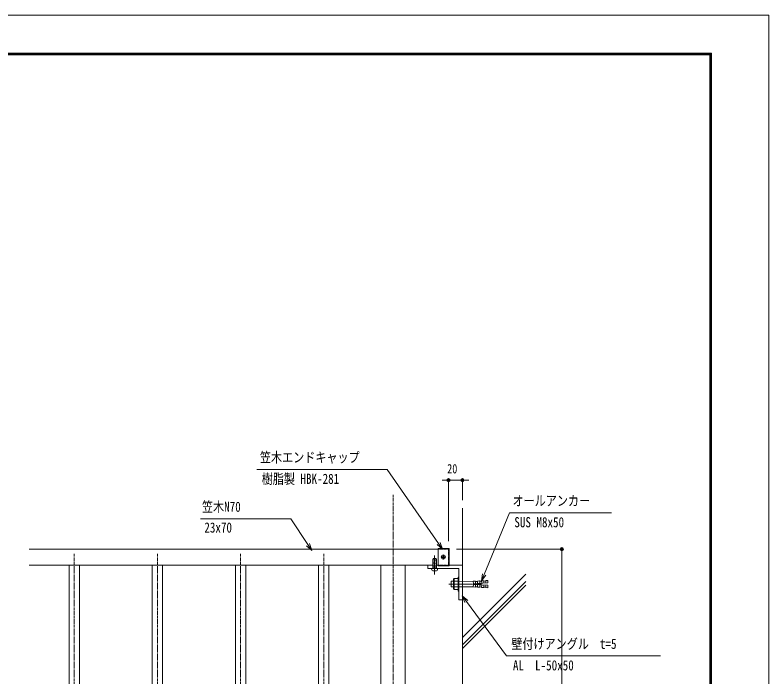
# Model space of a CAD drawing. Units: millimetres, scale not verified. Extents: x -1682 to 1682, y -1188 to 1188.
# Drawn here: x 594 to 1682, y 233 to 1188 of the extents above; entities that cross this region are included whole.
import ezdxf
from ezdxf.enums import TextEntityAlignment as Align

# ---------------------------------------------------------------- set-up
doc = ezdxf.new("R2010")
doc.units = ezdxf.units.MM
doc.header["$LTSCALE"] = 3
for name, pattern in [('USER1', [2, 1.25, -0.25, 0.25, -0.25]), ('USER3', [0.375, 0.25, -0.125]), ('USER6', [0.25, 0.125, -0.125]), ('USER7', [2.3, 2, -0.1, 0.1, -0.1])]:
    doc.linetypes.add(name, pattern=pattern)
for name, color, linetype, lineweight in [('0-0_0', 7, 'Continuous', 18), ('0-1_DEFPOINTS', 5, 'Continuous', 18), ('0-6_WAKU', 7, 'Continuous', 18), ('0-A_6_U+FF8A_U+FF6F_U+FF81_U+FF9D_U+FF78_U+FF9E', 4, 'Continuous', 18), ('0-B_51破線_U+FF71_U+FF99_U+FF90', 3, 'USER3', 18), ('0-C_2躯体線', 4, 'Continuous', 18), ('0-E_3中心線', 2, 'USER1', 18), ('1-0_1手摺寸法', 3, 'Continuous', 18), ('1-1_42_U+FF71_U+FF99_U+FF90部品', 6, 'Continuous', 18), ('1-8_WHITE', 7, 'Continuous', 18)]:
    doc.layers.add(name, color=color, linetype=linetype, lineweight=lineweight)
doc.styles.add('ＭＳ ゴシック', font='')
doc.styles.get('ＭＳ ゴシック').set_extended_font_data('MS Gothic')

msp = doc.modelspace()

# ---------------------------------------------------------------- linework, layer by layer
at = {"layer": '0-0_0', "lineweight": 9}
for p, q in [((1217.252, 516.64), (1214.952, 516.64)), ((1241.852, 516.64), (1244.152, 516.64)), ((1210.989, 417.132), (1205.281, 425.342)), ((1022.229, 415.216), (1016.696, 423.546)), ((1383.105, 414.832), (1383.105, 412.532)), ((1267.363, 371.353), (1271.162, 380.603)), ((1239.494, 349.589), (1245.414, 341.53))]:
    msp.add_line(p, q, dxfattribs=at)
at = {"layer": '0-0_0'}
for p, q in [((1204.552, 417.132), (614.284, 417.132)), ((1220.552, 418.132), (1204.552, 418.132)), ((1204.552, 418.132), (1204.552, 393.132)), ((1220.552, 418.132), (1220.552, 393.132)), ((1204.552, 394.132), (614.284, 394.132)), ((1122.052, 394.132), (1122.052, 99.605)), ((1157.052, 99.605), (1157.052, 394.132)), ((1220.552, 393.132), (1204.552, 393.132))]:
    msp.add_line(p, q, dxfattribs=at)
at = {"layer": '0-0_0', "linetype": 'USER6'}
for p, q in [((1219.552, 417.132), (1204.552, 417.132)), ((1219.552, 417.132), (1219.552, 394.132)), ((1219.552, 394.132), (1204.552, 394.132))]:
    msp.add_line(p, q, dxfattribs=at)
at = {"layer": '0-0_0'}
for points in [[(1205.281, 425.342), (1130.998, 532.191), (943.099, 532.191)], [(1271.162, 380.603), (1307.685, 469.518), (1454.856, 469.518)], [(1016.696, 423.546), (991.921, 460.839), (861.743, 460.839)], [(1245.414, 341.53), (1303.149, 262.934), (1525.393, 262.934)]]:
    msp.add_lwpolyline(points, dxfattribs=at)
at = {"layer": '0-0_0', "lineweight": 9}
for points in [[(1014.464, 422.063), (1022.229, 415.216), (1018.928, 425.029)], [(1203.081, 423.813), (1210.989, 417.132), (1207.481, 426.872)], [(1273.641, 379.585), (1267.363, 371.353), (1268.684, 381.621)], [(1243.255, 339.944), (1239.494, 349.589), (1247.574, 343.116)]]:
    msp.add_lwpolyline(points, dxfattribs=at)
for centre, radius in [((1219.552, 516.64), 2.3), ((1219.552, 516.64), 1.15), ((1239.552, 516.64), 2.3), ((1239.552, 516.64), 1.15), ((1383.105, 417.132), 2.3), ((1383.105, 417.132), 1.15)]:
    msp.add_circle(centre, radius, dxfattribs=at)
at = {"layer": '0-1_DEFPOINTS'}
for p, q in [((1681.99, 1188.024), (-1682.01, 1188.024)), ((1681.99, -1187.976), (1681.99, 1188.024))]:
    msp.add_line(p, q, dxfattribs=at)
at = {"layer": '0-6_WAKU'}
for p, q in [((1599.19, 1133.224), (-1603.21, 1133.224)), ((1598.59, 1132.624), (-1602.61, 1132.624)), ((1597.99, 1132.024), (-1602.01, 1132.024)), ((1597.99, -1127.976), (1597.99, 1132.024)), ((1598.59, -1128.576), (1598.59, 1132.624)), ((1599.19, -1129.176), (1599.19, 1133.224)), ((1597.39, 1131.424), (-1601.41, 1131.424)), ((1596.79, 1130.824), (-1600.81, 1130.824)), ((1596.79, -1126.776), (1596.79, 1130.824)), ((1597.39, -1127.376), (1597.39, 1131.424))]:
    msp.add_line(p, q, dxfattribs=at)
at = {"layer": '0-A_6_U+FF8A_U+FF6F_U+FF81_U+FF9D_U+FF78_U+FF9E'}
for p, q in [((1202.409, 402.6), (1196.695, 401.93)), ((1202.409, 402.6), (1196.695, 401.93)), ((1197.052, 401.989), (1197.643, 403.417)), ((1201.46, 403.417), (1197.643, 403.417)), ((1202.052, 401.989), (1201.46, 403.417)), ((1215.352, 405.632), (1208.752, 405.632)), ((1211.177, 406.007), (1209.648, 406.007)), ((1209.648, 405.257), (1209.648, 406.007)), ((1211.177, 405.257), (1209.648, 405.257)), ((1211.677, 408.036), (1211.677, 406.507)), ((1211.677, 408.036), (1212.427, 408.036)), ((1211.677, 403.227), (1211.677, 404.757)), ((1211.677, 403.227), (1212.427, 403.227)), ((1212.052, 402.332), (1212.052, 408.932)), ((1212.427, 408.036), (1212.427, 406.507)), ((1212.427, 403.227), (1212.427, 404.757)), ((1212.927, 406.007), (1214.456, 406.007)), ((1212.927, 405.257), (1214.456, 405.257)), ((1214.456, 405.257), (1214.456, 406.007)), ((1202.409, 400.586), (1196.695, 399.916)), ((1202.409, 400.586), (1196.695, 399.916)), ((1202.409, 398.573), (1196.695, 397.902)), ((1202.409, 398.573), (1196.695, 397.902)), ((1202.409, 396.559), (1196.695, 395.889)), ((1202.409, 396.559), (1196.695, 395.889)), ((1202.409, 394.545), (1196.695, 393.875)), ((1202.409, 394.545), (1196.695, 393.875)), ((1202.409, 392.532), (1196.695, 391.861)), ((1202.409, 392.532), (1196.695, 391.861)), ((1197.052, 389.132), (1197.052, 401.989)), ((1202.052, 389.132), (1202.052, 401.989)), ((1195.266, 388.417), (1195.266, 388.846)), ((1203.552, 389.132), (1195.552, 389.132)), ((1202.409, 390.65), (1196.695, 389.979)), ((1202.409, 390.65), (1196.695, 389.979)), ((1200.98, 385.56), (1198.123, 385.56)), ((1203.837, 388.417), (1203.837, 388.846))]:
    msp.add_line(p, q, dxfattribs=at)
msp.add_circle((1212.052, 405.632), 3, dxfattribs=at)
for centre, radius, start, end in [((1211.177, 406.507), 0.5, 270, 0), ((1211.177, 404.757), 0.5, 0, 90), ((1212.927, 406.507), 0.5, 180, 270), ((1212.927, 404.757), 0.5, 90, 180), ((1195.552, 388.846), 0.286, 90, 180), ((1198.123, 388.417), 2.857, 180, 270), ((1200.98, 388.417), 2.857, 270, 0), ((1203.552, 388.846), 0.286, 0, 90)]:
    msp.add_arc(centre, radius, start, end, dxfattribs=at)
at = {"layer": '0-B_51破線_U+FF71_U+FF99_U+FF90'}
msp.add_line((1199.552, 380.57), (1199.552, 407.933), dxfattribs=at)
at = {"layer": '0-C_2躯体線'}
for p, q in [((1239.552, 476.363), (1239.552, -791.406)), ((1239.552, 289.336), (1331.14, 380.924)), ((1239.552, 278.727), (1331.14, 370.316)), ((1239.552, 273.433), (1331.14, 365.022))]:
    msp.add_line(p, q, dxfattribs=at)
at = {"layer": '0-E_3中心線'}
for p, q in [((1139.552, 495.632), (1139.552, -792.598)), ((679.552, 410.518), (679.552, -594.579)), ((799.552, 410.518), (799.552, -594.579)), ((919.552, 410.518), (919.552, -594.579)), ((1039.552, 410.518), (1039.552, -594.579))]:
    msp.add_line(p, q, dxfattribs=at)
at = {"layer": '0-E_3中心線', "linetype": 'USER7'}
msp.add_line((1220.168, 366.632), (1266.966, 366.632), dxfattribs=at)
at = {"layer": '1-0_1手摺寸法'}
for p, q in [((1214.952, 516.64), (1210.352, 516.64)), ((1219.552, 428.632), (1219.552, 516.64)), ((1219.552, 516.64), (1239.552, 516.64)), ((1239.552, 487.863), (1239.552, 516.64)), ((1244.152, 516.64), (1248.752, 516.64)), ((1231.052, 417.132), (1383.105, 417.132)), ((1383.105, -678.268), (1383.105, 412.532))]:
    msp.add_line(p, q, dxfattribs=at)
at = {"layer": '1-1_42_U+FF71_U+FF99_U+FF90部品'}
for p, q in [((1204.552, 394.132), (1189.552, 394.132)), ((1189.552, 394.132), (1189.552, 389.132)), ((1239.552, 394.132), (1220.552, 394.132)), ((1239.552, 344.132), (1239.552, 394.132)), ((1234.552, 389.132), (1189.552, 389.132)), ((1234.552, 344.132), (1234.552, 389.132)), ((1223.369, 370.632), (1226.567, 370.632)), ((1223.369, 370.632), (1223.369, 362.632)), ((1226.567, 372.632), (1226.567, 360.632)), ((1227.567, 374.632), (1227.567, 358.632)), ((1227.567, 374.632), (1233.567, 374.632)), ((1227.567, 370.632), (1233.567, 370.632)), ((1233.567, 376.632), (1233.567, 356.632)), ((1233.567, 376.632), (1234.552, 376.632)), ((1234.552, 376.632), (1234.552, 356.632)), ((1234.552, 370.612), (1255.383, 370.662)), ((1255.383, 370.662), (1258.378, 370.834)), ((1255.584, 367.167), (1255.383, 370.662)), ((1258.378, 370.834), (1258.578, 367.354)), ((1258.406, 370.335), (1261.401, 370.508)), ((1258.74, 370.355), (1261.401, 370.508)), ((1261.373, 371.007), (1264.368, 371.18)), ((1261.373, 371.007), (1261.573, 367.527)), ((1261.707, 371.026), (1264.702, 371.199)), ((1264.702, 371.199), (1264.903, 367.717)), ((1264.73, 370.7), (1267.391, 370.854)), ((1264.73, 370.7), (1267.307, 370.849)), ((1267.363, 371.353), (1270.358, 371.526)), ((1267.363, 371.353), (1267.563, 367.873)), ((1270.358, 371.526), (1270.558, 368.045)), ((1270.386, 371.026), (1273.382, 371.199)), ((1273.353, 371.698), (1276.365, 371.872)), ((1273.353, 371.698), (1273.553, 368.218)), ((1276.564, 368.42), (1276.365, 371.872)), ((1223.369, 362.632), (1226.567, 362.632)), ((1227.567, 362.632), (1233.567, 362.632)), ((1234.552, 362.632), (1255.614, 362.632)), ((1255.112, 367.132), (1276.567, 368.378)), ((1255.112, 366.132), (1255.112, 367.132)), ((1255.112, 366.132), (1276.567, 364.885)), ((1255.584, 366.096), (1255.383, 362.601)), ((1255.383, 362.601), (1258.378, 362.429)), ((1258.378, 362.429), (1258.578, 365.909)), ((1258.406, 362.928), (1261.401, 362.755)), ((1258.74, 362.908), (1261.401, 362.755)), ((1261.373, 362.256), (1261.573, 365.736)), ((1261.373, 362.256), (1264.368, 362.083)), ((1261.707, 362.237), (1264.702, 362.064)), ((1264.702, 362.064), (1264.903, 365.546)), ((1264.73, 362.563), (1267.391, 362.409)), ((1264.73, 362.563), (1267.307, 362.414)), ((1267.363, 361.91), (1267.563, 365.39)), ((1267.363, 361.91), (1270.358, 361.737)), ((1270.358, 361.737), (1270.558, 365.218)), ((1270.386, 362.237), (1273.382, 362.064)), ((1273.353, 361.565), (1273.553, 365.045)), ((1273.353, 361.565), (1276.365, 361.391)), ((1276.564, 364.843), (1276.365, 361.391)), ((1227.567, 358.632), (1233.567, 358.632)), ((1233.567, 356.632), (1234.552, 356.632)), ((1234.552, 344.132), (1239.552, 344.132))]:
    msp.add_line(p, q, dxfattribs=at)
for centre, radius, start, end in [((1229.067, 372.632), 2.5, 126.8699, 233.1301), ((1235.067, 366.632), 8.5, 151.92751, 208.07249), ((1229.067, 360.632), 2.5, 126.8699, 233.1301)]:
    msp.add_arc(centre, radius, start, end, dxfattribs=at)
at = {"layer": '1-8_WHITE'}
for p, q in [((672.052, 394.132), (672.052, -582.868)), ((687.052, 394.132), (687.052, -582.868)), ((792.052, 394.132), (792.052, -582.868)), ((807.052, 394.132), (807.052, -582.868)), ((912.052, 394.132), (912.052, -582.868)), ((927.052, 394.132), (927.052, -582.868)), ((1032.052, 394.132), (1032.052, -582.868)), ((1047.052, 394.132), (1047.052, -582.868))]:
    msp.add_line(p, q, dxfattribs=at)

# ---------------------------------------------------------------- texts
at = {"layer": '0-0_0', "style": 'ＭＳ ゴシック', "width": 0.8}
for s, p in [('笠木エンドキャップ', (947.382, 537.894)), ('樹脂製 HBK-281', (949.985, 506.91)), ('オールアンカー', (1311.969, 475.221)), ('笠木N70', (863.816, 466.541)), ('SUS M8x50', (1314.572, 444.237)), ('23x70', (867.189, 436.609)), ('壁付けアングル\u3000t=5', (1310.172, 268.637)), ('AL\u3000L-50x50', (1312.548, 237.652))]:
    msp.add_text(s, height=14.66, dxfattribs=at).set_placement(p, align=Align.BOTTOM_LEFT)
at = {"layer": '1-0_1手摺寸法', "color": 7, "style": 'ＭＳ ゴシック', "width": 0.8}
msp.add_text('20', height=13.49, dxfattribs=at).set_placement((1217.636, 522.39), align=Align.BOTTOM_LEFT)

doc.saveas('drawing.dxf')
